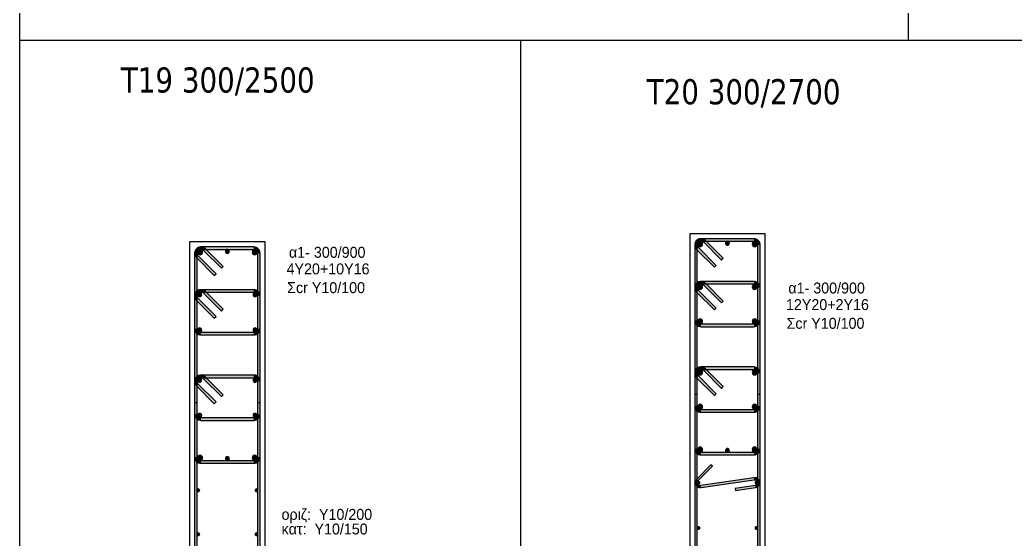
# Model space of a CAD drawing. Header units: millimetres. Extents: x -2171 to 1563, y -1758 to -1505.
# Drawn here: x 268.58 to 288.36, y -1620.5 to -1610.18 of the extents above; entities that cross this region are included whole.
import ezdxf

# ---------------------------------------------------------------- set-up
doc = ezdxf.new("R2010")
doc.units = ezdxf.units.MM
for name, color, linetype in [('-S_TEXT', 3, 'Continuous'), ('Col_Det', 7, 'Continuous'), ('Col_Det_Fill', 7, 'Continuous'), ('Geo_Col_Pro_1', 7, 'Continuous'), ('pinakaki', 153, 'Continuous')]:
    doc.layers.add(name, color=color, linetype=linetype)
doc.styles.add('S1Arl22_b_934_161', font='arial.ttf', dxfattribs={"width": 0.933629, "height": 0.002175})
doc.styles.get("Standard").update_dxf_attribs({"font": 'tahoma.ttf'})

msp = doc.modelspace()

# ---------------------------------------------------------------- hatches: boundary and pattern name
at = {"layer": 'Col_Det_Fill'}
for color, points in [(252, [(282.1715, -1614.6037), (282.2068, -1614.5684, 0.6681786), (281.9935, -1614.6568), (282.0435, -1614.6568, -0.6681786)]), (252, [(282.1185, -1614.5818), (282.1185, -1614.5318, 0.6681786), (282.0301, -1614.7452), (282.0654, -1614.7098, -0.6681786)]), (12, [(282.1008, -1614.5891, 0.4142136), (282.0508, -1614.6391, 0.4142136), (282.1008, -1614.6891, 0.4142136), (282.1508, -1614.6391, 0.4142136)]), (252, [(283.1685, -1614.5818), (283.1685, -1614.5318), (282.1185, -1614.5318), (282.1185, -1614.5818)]), (252, [(282.525, -1614.9573), (282.5604, -1614.9219), (282.2068, -1614.5684), (282.1715, -1614.6037)]), (12, [(282.6434, -1614.5818, 0.4142136), (282.6034, -1614.6218, 0.4142136), (282.6434, -1614.6618, 0.4142136), (282.6834, -1614.6218, 0.4142136)]), (12, [(283.1861, -1614.5891, 0.4142136), (283.1361, -1614.6391, 0.4142136), (283.1861, -1614.6891, 0.4142136), (283.2361, -1614.6391, 0.4142136)]), (252, [(283.2435, -1614.6568), (283.2935, -1614.6568, 0.4142136), (283.1685, -1614.5318), (283.1685, -1614.5818, -0.4142136)]), (252, [(272.2346, -1614.7671), (272.2699, -1614.7318, 0.6681786), (272.0565, -1614.8202), (272.1065, -1614.8202, -0.6681786)]), (252, [(272.1815, -1614.7452), (272.1815, -1614.6952, 0.6681786), (272.0931, -1614.9086), (272.1285, -1614.8732, -0.6681786)]), (252, [(272.1065, -1614.8202), (272.0565, -1614.8202), (272.0565, -1618.8702), (272.1065, -1618.8702)]), (12, [(272.1639, -1614.7525, 0.4142136), (272.1139, -1614.8025, 0.4142136), (272.1639, -1614.8525, 0.4142136), (272.2139, -1614.8025, 0.4142136)]), (252, [(273.2315, -1614.7452), (273.2315, -1614.6952), (272.1815, -1614.6952), (272.1815, -1614.7452)]), (252, [(272.5881, -1615.1207), (272.6235, -1615.0853), (272.2699, -1614.7318), (272.2346, -1614.7671)]), (12, [(272.7065, -1614.7452, 0.4142136), (272.6665, -1614.7852, 0.4142136), (272.7065, -1614.8252, 0.4142136), (272.7465, -1614.7852, 0.4142136)]), (12, [(273.2492, -1614.7525, 0.4142136), (273.1992, -1614.8025, 0.4142136), (273.2492, -1614.8525, 0.4142136), (273.2992, -1614.8025, 0.4142136)]), (252, [(273.3065, -1614.8202), (273.3565, -1614.8202, 0.4142136), (273.2315, -1614.6952), (273.2315, -1614.7452, -0.4142136)]), (252, [(273.3065, -1618.8702), (273.3565, -1618.8702), (273.3565, -1614.8202), (273.3065, -1614.8202)]), (252, [(282.0435, -1614.6568), (281.9935, -1614.6568), (281.9935, -1618.7068), (282.0435, -1618.7068)]), (252, [(282.0654, -1614.7098), (282.0301, -1614.7452), (282.3836, -1615.0987), (282.419, -1615.0633)]), (252, [(283.2435, -1618.7068), (283.2935, -1618.7068), (283.2935, -1614.6568), (283.2435, -1614.6568)]), (252, [(272.1285, -1614.8732), (272.0931, -1614.9086), (272.4467, -1615.2621), (272.4821, -1615.2268)]), (252, [(282.1715, -1615.4537), (282.2068, -1615.4184, 0.6681786), (281.9935, -1615.5068), (282.0435, -1615.5068, -0.6681786)]), (252, [(282.1185, -1615.4318), (282.1185, -1615.3818, 0.6681786), (282.0301, -1615.5952), (282.0654, -1615.5598, -0.6681786)]), (56, [(282.1008, -1615.4391, 0.4142136), (282.0508, -1615.4891, 0.4142136), (282.1008, -1615.5391, 0.4142136), (282.1508, -1615.4891, 0.4142136)]), (252, [(283.1685, -1615.4318), (283.1685, -1615.3818), (282.1185, -1615.3818), (282.1185, -1615.4318)]), (252, [(282.525, -1615.8073), (282.5604, -1615.7719), (282.2068, -1615.4184), (282.1715, -1615.4537)]), (56, [(283.1861, -1615.4391, 0.4142136), (283.1361, -1615.4891, 0.4142136), (283.1861, -1615.5391, 0.4142136), (283.2361, -1615.4891, 0.4142136)]), (252, [(283.2435, -1615.5068), (283.2935, -1615.5068, 0.4142136), (283.1685, -1615.3818), (283.1685, -1615.4318, -0.4142136)]), (252, [(272.2346, -1615.6171), (272.2699, -1615.5818, 0.6681786), (272.0565, -1615.6702), (272.1065, -1615.6702, -0.6681786)]), (252, [(272.1815, -1615.5952), (272.1815, -1615.5452, 0.6681786), (272.0931, -1615.7586), (272.1285, -1615.7232, -0.6681786)]), (56, [(272.1568, -1615.6054, 0.4142136), (272.1168, -1615.6454, 0.4142136), (272.1568, -1615.6854, 0.4142136), (272.1968, -1615.6454, 0.4142136)]), (252, [(273.2315, -1615.5952), (273.2315, -1615.5452), (272.1815, -1615.5452), (272.1815, -1615.5952)]), (252, [(272.5881, -1615.9707), (272.6235, -1615.9353), (272.2699, -1615.5818), (272.2346, -1615.6171)]), (56, [(273.2563, -1615.6054, 0.4142136), (273.2163, -1615.6454, 0.4142136), (273.2563, -1615.6854, 0.4142136), (273.2963, -1615.6454, 0.4142136)]), (252, [(273.3065, -1615.6702), (273.3565, -1615.6702, 0.4142136), (273.2315, -1615.5452), (273.2315, -1615.5952, -0.4142136)]), (252, [(282.0435, -1615.5068), (281.9935, -1615.5068), (281.9935, -1616.1568), (282.0435, -1616.1568)]), (252, [(282.0654, -1615.5598), (282.0301, -1615.5952), (282.3836, -1615.9487), (282.419, -1615.9133)]), (252, [(283.2435, -1616.1568), (283.2935, -1616.1568), (283.2935, -1615.5068), (283.2435, -1615.5068)]), (252, [(272.1065, -1615.6702), (272.0565, -1615.6702), (272.0565, -1616.3202), (272.1065, -1616.3202)]), (252, [(272.1285, -1615.7232), (272.0931, -1615.7586), (272.4467, -1616.1121), (272.4821, -1616.0768)]), (252, [(273.3065, -1616.3202), (273.3565, -1616.3202), (273.3565, -1615.6702), (273.3065, -1615.6702)]), (252, [(282.0435, -1616.1568), (281.9935, -1616.1568, 0.4142136), (282.1185, -1616.2818), (282.1185, -1616.2318, -0.4142136)]), (56, [(282.1008, -1616.1244, 0.4142136), (282.0508, -1616.1744, 0.4142136), (282.1008, -1616.2244, 0.4142136), (282.1508, -1616.1744, 0.4142136)]), (252, [(282.1185, -1616.2318), (282.1185, -1616.2818), (283.1685, -1616.2818), (283.1685, -1616.2318)]), (56, [(283.1861, -1616.1244, 0.4142136), (283.1361, -1616.1744, 0.4142136), (283.1861, -1616.2244, 0.4142136), (283.2361, -1616.1744, 0.4142136)]), (252, [(283.1685, -1616.2318), (283.1685, -1616.2818, 0.4142136), (283.2935, -1616.1568), (283.2435, -1616.1568, -0.4142136)]), (252, [(272.1065, -1616.3202), (272.0565, -1616.3202, 0.4142136), (272.1815, -1616.4452), (272.1815, -1616.3952, -0.4142136)]), (56, [(272.1568, -1616.3049, 0.4142136), (272.1168, -1616.3449, 0.4142136), (272.1568, -1616.3849, 0.4142136), (272.1968, -1616.3449, 0.4142136)]), (252, [(272.1815, -1616.3952), (272.1815, -1616.4452), (273.2315, -1616.4452), (273.2315, -1616.3952)]), (56, [(273.2563, -1616.3049, 0.4142136), (273.2163, -1616.3449, 0.4142136), (273.2563, -1616.3849, 0.4142136), (273.2963, -1616.3449, 0.4142136)]), (252, [(273.2315, -1616.3952), (273.2315, -1616.4452, 0.4142136), (273.3565, -1616.3202), (273.3065, -1616.3202, -0.4142136)]), (252, [(282.1715, -1617.1537), (282.2068, -1617.1184, 0.6681786), (281.9935, -1617.2068), (282.0435, -1617.2068, -0.6681786)]), (252, [(282.1185, -1617.1318), (282.1185, -1617.0818, 0.6681786), (282.0301, -1617.2952), (282.0654, -1617.2598, -0.6681786)]), (252, [(282.0435, -1617.2068), (281.9935, -1617.2068), (281.9935, -1617.8568), (282.0435, -1617.8568)]), (56, [(282.1008, -1617.1391, 0.4142136), (282.0508, -1617.1891, 0.4142136), (282.1008, -1617.2391, 0.4142136), (282.1508, -1617.1891, 0.4142136)]), (252, [(283.1685, -1617.1318), (283.1685, -1617.0818), (282.1185, -1617.0818), (282.1185, -1617.1318)]), (252, [(282.525, -1617.5073), (282.5604, -1617.4719), (282.2068, -1617.1184), (282.1715, -1617.1537)]), (56, [(283.1861, -1617.1391, 0.4142136), (283.1361, -1617.1891, 0.4142136), (283.1861, -1617.2391, 0.4142136), (283.2361, -1617.1891, 0.4142136)]), (252, [(283.2435, -1617.2068), (283.2935, -1617.2068, 0.4142136), (283.1685, -1617.0818), (283.1685, -1617.1318, -0.4142136)]), (252, [(283.2435, -1617.8568), (283.2935, -1617.8568), (283.2935, -1617.2068), (283.2435, -1617.2068)]), (252, [(272.2346, -1617.3171), (272.2699, -1617.2818, 0.6681786), (272.0565, -1617.3702), (272.1065, -1617.3702, -0.6681786)]), (252, [(272.1815, -1617.2952), (272.1815, -1617.2452, 0.6681786), (272.0931, -1617.4586), (272.1285, -1617.4232, -0.6681786)]), (252, [(272.1065, -1617.3702), (272.0565, -1617.3702), (272.0565, -1618.0202), (272.1065, -1618.0202)]), (56, [(272.1568, -1617.3054, 0.4142136), (272.1168, -1617.3454, 0.4142136), (272.1568, -1617.3854, 0.4142136), (272.1968, -1617.3454, 0.4142136)]), (252, [(273.2315, -1617.2952), (273.2315, -1617.2452), (272.1815, -1617.2452), (272.1815, -1617.2952)]), (252, [(272.5881, -1617.6707), (272.6235, -1617.6353), (272.2699, -1617.2818), (272.2346, -1617.3171)]), (56, [(273.2563, -1617.3054, 0.4142136), (273.2163, -1617.3454, 0.4142136), (273.2563, -1617.3854, 0.4142136), (273.2963, -1617.3454, 0.4142136)]), (252, [(273.3065, -1617.3702), (273.3565, -1617.3702, 0.4142136), (273.2315, -1617.2452), (273.2315, -1617.2952, -0.4142136)]), (252, [(273.3065, -1618.0202), (273.3565, -1618.0202), (273.3565, -1617.3702), (273.3065, -1617.3702)]), (252, [(282.0654, -1617.2598), (282.0301, -1617.2952), (282.3836, -1617.6487), (282.419, -1617.6133)]), (252, [(272.1285, -1617.4232), (272.0931, -1617.4586), (272.4467, -1617.8121), (272.4821, -1617.7768)]), (252, [(272.1065, -1617.7936), (272.0565, -1617.7936), (272.0565, -1623.8967), (272.1065, -1623.8967)]), (252, [(273.3065, -1623.8967), (273.3565, -1623.8967), (273.3565, -1617.7936), (273.3065, -1617.7936)]), (252, [(282.0435, -1617.6302), (281.9935, -1617.6302), (281.9935, -1624.7333), (282.0435, -1624.7333)]), (252, [(283.2435, -1624.7333), (283.2935, -1624.7333), (283.2935, -1617.6302), (283.2435, -1617.6302)]), (56, [(272.1568, -1618.0049, 0.4142136), (272.1168, -1618.0449, 0.4142136), (272.1568, -1618.0849, 0.4142136), (272.1968, -1618.0449, 0.4142136)]), (56, [(273.2563, -1618.0049, 0.4142136), (273.2163, -1618.0449, 0.4142136), (273.2563, -1618.0849, 0.4142136), (273.2963, -1618.0449, 0.4142136)]), (252, [(282.0435, -1617.8568), (281.9935, -1617.8568, 0.4142136), (282.1185, -1617.9818), (282.1185, -1617.9318, -0.4142136)]), (56, [(282.1008, -1617.8244, 0.4142136), (282.0508, -1617.8744, 0.4142136), (282.1008, -1617.9244, 0.4142136), (282.1508, -1617.8744, 0.4142136)]), (252, [(282.1185, -1617.9318), (282.1185, -1617.9818), (283.1685, -1617.9818), (283.1685, -1617.9318)]), (56, [(283.1861, -1617.8244, 0.4142136), (283.1361, -1617.8744, 0.4142136), (283.1861, -1617.9244, 0.4142136), (283.2361, -1617.8744, 0.4142136)]), (252, [(283.1685, -1617.9318), (283.1685, -1617.9818, 0.4142136), (283.2935, -1617.8568), (283.2435, -1617.8568, -0.4142136)]), (252, [(272.1065, -1618.0202), (272.0565, -1618.0202, 0.4142136), (272.1815, -1618.1452), (272.1815, -1618.0952, -0.4142136)]), (252, [(272.1815, -1618.0952), (272.1815, -1618.1452), (273.2315, -1618.1452), (273.2315, -1618.0952)]), (252, [(273.2315, -1618.0952), (273.2315, -1618.1452, 0.4142136), (273.3565, -1618.0202), (273.3065, -1618.0202, -0.4142136)]), (252, [(282.0435, -1618.7068), (281.9935, -1618.7068, 0.4142136), (282.1185, -1618.8318), (282.1185, -1618.7818, -0.4142136)]), (12, [(282.1008, -1618.6744, 0.4142136), (282.0508, -1618.7244, 0.4142136), (282.1008, -1618.7744, 0.4142136), (282.1508, -1618.7244, 0.4142136)]), (252, [(282.1185, -1618.7818), (282.1185, -1618.8318), (283.1685, -1618.8318), (283.1685, -1618.7818)]), (12, [(282.6435, -1618.7018, 0.4142136), (282.6035, -1618.7418, 0.4142136), (282.6435, -1618.7818, 0.4142136), (282.6835, -1618.7418, 0.4142136)]), (12, [(283.1861, -1618.6744, 0.4142136), (283.1361, -1618.7244, 0.4142136), (283.1861, -1618.7744, 0.4142136), (283.2361, -1618.7244, 0.4142136)]), (252, [(283.1685, -1618.7818), (283.1685, -1618.8318, 0.4142136), (283.2935, -1618.7068), (283.2435, -1618.7068, -0.4142136)]), (252, [(272.1065, -1618.8702), (272.0565, -1618.8702, 0.4142136), (272.1815, -1618.9952), (272.1815, -1618.9452, -0.4142136)]), (12, [(272.1639, -1618.8378, 0.4142136), (272.1139, -1618.8878, 0.4142136), (272.1639, -1618.9378, 0.4142136), (272.2139, -1618.8878, 0.4142136)]), (252, [(272.1815, -1618.9452), (272.1815, -1618.9952), (273.2315, -1618.9952), (273.2315, -1618.9452)]), (12, [(272.7066, -1618.8652, 0.4142136), (272.6666, -1618.9052, 0.4142136), (272.7066, -1618.9452, 0.4142136), (272.7466, -1618.9052, 0.4142136)]), (12, [(273.2492, -1618.8378, 0.4142136), (273.1992, -1618.8878, 0.4142136), (273.2492, -1618.9378, 0.4142136), (273.2992, -1618.8878, 0.4142136)]), (252, [(273.2315, -1618.9452), (273.2315, -1618.9952, 0.4142136), (273.3565, -1618.8702), (273.3065, -1618.8702, -0.4142136)]), (252, [(282.0327, -1619.3115), (282.061, -1619.3397), (282.3439, -1619.0569), (282.3156, -1619.0286)]), (252, [(282.1183, -1619.4811), (282.1123, -1619.4415, -0.7233449), (282.061, -1619.3397), (282.0327, -1619.3115, 0.7233449)]), (133, [(282.0685, -1619.4072, 0.4142136), (282.0935, -1619.3822, 0.4142136), (282.0685, -1619.3572, 0.4142136), (282.0435, -1619.3822, 0.4142136)]), (252, [(283.1746, -1619.3228), (283.1686, -1619.2833), (282.1123, -1619.4415), (282.1183, -1619.4811)]), (252, [(283.1923, -1619.4415), (283.1983, -1619.4811, 1), (283.1686, -1619.2833), (283.1746, -1619.3228, -1)]), (133, [(283.2185, -1619.4072, 0.4142136), (283.2435, -1619.3822, 0.4142136), (283.2185, -1619.3572, 0.4142136), (283.1935, -1619.3822, 0.4142136)]), (133, [(272.1315, -1619.558, 0.4142136), (272.1565, -1619.533, 0.4142136), (272.1315, -1619.508, 0.4142136), (272.1065, -1619.533, 0.4142136)]), (133, [(273.2815, -1619.558, 0.4142136), (273.3065, -1619.533, 0.4142136), (273.2815, -1619.508, 0.4142136), (273.2565, -1619.533, 0.4142136)]), (252, [(282.7968, -1619.5008), (282.8027, -1619.5403), (283.1983, -1619.4811), (283.1923, -1619.4415)]), (133, [(272.1315, -1620.4328, 0.4142136), (272.1565, -1620.4078, 0.4142136), (272.1315, -1620.3828, 0.4142136), (272.1065, -1620.4078, 0.4142136)]), (133, [(273.2815, -1620.4328, 0.4142136), (273.3065, -1620.4078, 0.4142136), (273.2815, -1620.3828, 0.4142136), (273.2565, -1620.4078, 0.4142136)]), (133, [(282.0685, -1620.307, 0.4142136), (282.0935, -1620.282, 0.4142136), (282.0685, -1620.257, 0.4142136), (282.0435, -1620.282, 0.4142136)]), (133, [(283.2185, -1620.307, 0.4142136), (283.2435, -1620.282, 0.4142136), (283.2185, -1620.257, 0.4142136), (283.1935, -1620.282, 0.4142136)])]:
    msp.add_hatch(color=color, dxfattribs=at).paths.add_polyline_path(points)

# ---------------------------------------------------------------- linework, layer by layer
at = {"layer": '-S_TEXT', "ltscale": 5}
msp.add_lwpolyline([(268.584, -1590.2497), (326.7315, -1590.2497), (326.7315, -1630.2944), (268.584, -1630.2944)], close=True, dxfattribs=at)
at = {"layer": 'Col_Det', "color": 7}
for points in [[(283.3935, -1614.4318), (281.8935, -1614.4318)], [(281.8935, -1614.4318), (281.8935, -1627.9318)], [(283.3935, -1627.9318), (283.3935, -1614.4318)], [(273.4565, -1614.5952), (271.9565, -1614.5952)], [(271.9565, -1614.5952), (271.9565, -1627.0952)], [(273.4565, -1627.0952), (273.4565, -1614.5952)], [(283.1685, -1614.5318), (282.1185, -1614.5318)], [(282.1185, -1614.5818), (283.1685, -1614.5818)], [(282.1715, -1614.6037), (282.525, -1614.9573)], [(282.5604, -1614.9219), (282.2068, -1614.5684)], [(272.0565, -1614.8202), (272.0565, -1618.8702)], [(272.1065, -1618.8702), (272.1065, -1614.8202)], [(273.2315, -1614.6952), (272.1815, -1614.6952)], [(272.1815, -1614.7452), (273.2315, -1614.7452)], [(272.2346, -1614.7671), (272.5881, -1615.1207)], [(272.6235, -1615.0853), (272.2699, -1614.7318)], [(273.3065, -1614.8202), (273.3065, -1618.8702)], [(273.3565, -1618.8702), (273.3565, -1614.8202)], [(281.9935, -1614.6568), (281.9935, -1618.7068)], [(282.0301, -1614.7452), (282.3836, -1615.0987)], [(282.0435, -1618.7068), (282.0435, -1614.6568)], [(282.419, -1615.0633), (282.0654, -1614.7098)], [(283.2435, -1614.6568), (283.2435, -1618.7068)], [(283.2935, -1618.7068), (283.2935, -1614.6568)], [(272.0931, -1614.9086), (272.4467, -1615.2621)], [(272.4821, -1615.2268), (272.1285, -1614.8732)], [(282.525, -1614.9573), (282.5604, -1614.9219)], [(272.4467, -1615.2621), (272.4821, -1615.2268)], [(272.5881, -1615.1207), (272.6235, -1615.0853)], [(282.3836, -1615.0987), (282.419, -1615.0633)], [(283.1685, -1615.3818), (282.1185, -1615.3818)], [(282.1185, -1615.4318), (283.1685, -1615.4318)], [(282.5604, -1615.7719), (282.2068, -1615.4184)], [(273.2315, -1615.5452), (272.1815, -1615.5452)], [(272.1815, -1615.5952), (273.2315, -1615.5952)], [(272.2346, -1615.6171), (272.5881, -1615.9707)], [(272.6235, -1615.9353), (272.2699, -1615.5818)], [(281.9935, -1615.5068), (281.9935, -1616.1568)], [(282.0301, -1615.5952), (282.3836, -1615.9487)], [(282.0435, -1616.1568), (282.0435, -1615.5068)], [(282.419, -1615.9133), (282.0654, -1615.5598)], [(282.1715, -1615.4537), (282.525, -1615.8073)], [(283.2435, -1615.5068), (283.2435, -1616.1568)], [(283.2935, -1616.1568), (283.2935, -1615.5068)], [(272.0565, -1615.6702), (272.0565, -1616.3202)], [(272.0931, -1615.7586), (272.4467, -1616.1121)], [(272.1065, -1616.3202), (272.1065, -1615.6702)], [(272.4821, -1616.0768), (272.1285, -1615.7232)], [(273.3065, -1615.6702), (273.3065, -1616.3202)], [(273.3565, -1616.3202), (273.3565, -1615.6702)], [(282.525, -1615.8073), (282.5604, -1615.7719)], [(272.5881, -1615.9707), (272.6235, -1615.9353)], [(282.3836, -1615.9487), (282.419, -1615.9133)], [(272.4467, -1616.1121), (272.4821, -1616.0768)], [(283.1685, -1616.2318), (282.1185, -1616.2318)], [(273.2315, -1616.3952), (272.1815, -1616.3952)], [(282.1185, -1616.2818), (283.1685, -1616.2818)], [(272.1815, -1616.4452), (273.2315, -1616.4452)], [(281.9935, -1617.2068), (281.9935, -1617.8568)], [(282.0435, -1617.8568), (282.0435, -1617.2068)], [(283.1685, -1617.0818), (282.1185, -1617.0818)], [(282.1185, -1617.1318), (283.1685, -1617.1318)], [(282.1715, -1617.1537), (282.525, -1617.5073)], [(282.5604, -1617.4719), (282.2068, -1617.1184)], [(283.2435, -1617.2068), (283.2435, -1617.8568)], [(283.2935, -1617.8568), (283.2935, -1617.2068)], [(272.0565, -1617.3702), (272.0565, -1618.0202)], [(272.1065, -1618.0202), (272.1065, -1617.3702)], [(273.2315, -1617.2452), (272.1815, -1617.2452)], [(272.1815, -1617.2952), (273.2315, -1617.2952)], [(272.2346, -1617.3171), (272.5881, -1617.6707)], [(272.6235, -1617.6353), (272.2699, -1617.2818)], [(273.3065, -1617.3702), (273.3065, -1618.0202)], [(273.3565, -1618.0202), (273.3565, -1617.3702)], [(282.0301, -1617.2952), (282.3836, -1617.6487)], [(282.419, -1617.6133), (282.0654, -1617.2598)], [(272.0931, -1617.4586), (272.4467, -1617.8121)], [(272.4821, -1617.7768), (272.1285, -1617.4232)], [(282.3836, -1617.6487), (282.419, -1617.6133)], [(282.525, -1617.5073), (282.5604, -1617.4719)], [(272.1065, -1617.7936), (272.0565, -1617.7936)], [(272.0565, -1617.7936), (272.0565, -1623.8967)], [(272.1065, -1623.8967), (272.1065, -1617.7936)], [(272.4467, -1617.8121), (272.4821, -1617.7768)], [(272.5881, -1617.6707), (272.6235, -1617.6353)], [(273.3565, -1617.7936), (273.3065, -1617.7936)], [(273.3065, -1617.7936), (273.3065, -1623.8967)], [(273.3565, -1623.8967), (273.3565, -1617.7936)], [(282.0435, -1617.6302), (281.9935, -1617.6302)], [(281.9935, -1617.6302), (281.9935, -1624.7333)], [(282.0435, -1624.7333), (282.0435, -1617.6302)], [(283.2935, -1617.6302), (283.2435, -1617.6302)], [(283.2435, -1617.6302), (283.2435, -1624.7333)], [(283.2935, -1624.7333), (283.2935, -1617.6302)], [(283.1685, -1617.9318), (282.1185, -1617.9318)], [(282.1185, -1617.9818), (283.1685, -1617.9818)], [(273.2315, -1618.0952), (272.1815, -1618.0952)], [(272.1815, -1618.1452), (273.2315, -1618.1452)], [(283.1685, -1618.7818), (282.1185, -1618.7818)], [(273.2315, -1618.9452), (272.1815, -1618.9452)], [(272.1815, -1618.9952), (273.2315, -1618.9952)], [(282.1185, -1618.8318), (283.1685, -1618.8318)], [(282.3156, -1619.0286), (282.0327, -1619.3115)], [(282.061, -1619.3397), (282.3439, -1619.0569)], [(282.3439, -1619.0569), (282.3156, -1619.0286)], [(283.1686, -1619.2833), (282.1123, -1619.4415)], [(282.1183, -1619.4811), (283.1746, -1619.3228)], [(283.1923, -1619.4415), (282.7968, -1619.5008)], [(282.7968, -1619.5008), (282.8027, -1619.5403)], [(282.8027, -1619.5403), (283.1983, -1619.4811)]]:
    msp.add_lwpolyline(points, dxfattribs=at)
for points in [[(282.2068, -1614.5684, 0.6681786), (281.9935, -1614.6568)], [(282.1185, -1614.5318, 0.6681786), (282.0301, -1614.7452)], [(282.0435, -1614.6568, -0.6681786), (282.1715, -1614.6037, -0.6681786)], [(282.0654, -1614.7098, -0.6681786), (282.1185, -1614.5818, -0.6681786)], [(282.1008, -1614.5891, 0.4142136), (282.0508, -1614.6391, 0.4142136)], [(282.0508, -1614.6391, 0.4142136), (282.1008, -1614.6891, 0.4142136)], [(282.1508, -1614.6391, 0.4142136), (282.1008, -1614.5891, 0.4142136)], [(282.1008, -1614.6891, 0.4142136), (282.1508, -1614.6391, 0.4142136)], [(282.6434, -1614.5818, 0.4142136), (282.6034, -1614.6218, 0.4142136)], [(282.6034, -1614.6218, 0.4142136), (282.6434, -1614.6618, 0.4142136)], [(282.6834, -1614.6218, 0.4142136), (282.6434, -1614.5818, 0.4142136)], [(282.6434, -1614.6618, 0.4142136), (282.6834, -1614.6218, 0.4142136)], [(283.1861, -1614.5891, 0.4142136), (283.1361, -1614.6391, 0.4142136)], [(283.1361, -1614.6391, 0.4142136), (283.1861, -1614.6891, 0.4142136)], [(283.2935, -1614.6568, 0.4142136), (283.1685, -1614.5318)], [(283.1685, -1614.5818, -0.4142136), (283.2435, -1614.6568, -0.4142136)], [(283.2361, -1614.6391, 0.4142136), (283.1861, -1614.5891, 0.4142136)], [(283.1861, -1614.6891, 0.4142136), (283.2361, -1614.6391, 0.4142136)], [(272.2699, -1614.7318, 0.6681786), (272.0565, -1614.8202)], [(272.1815, -1614.6952, 0.6681786), (272.0931, -1614.9086)], [(272.1065, -1614.8202, -0.6681786), (272.2346, -1614.7671, -0.6681786)], [(272.1285, -1614.8732, -0.6681786), (272.1815, -1614.7452, -0.6681786)], [(272.1639, -1614.7525, 0.4142136), (272.1139, -1614.8025, 0.4142136)], [(272.1139, -1614.8025, 0.4142136), (272.1639, -1614.8525, 0.4142136)], [(272.2139, -1614.8025, 0.4142136), (272.1639, -1614.7525, 0.4142136)], [(272.1639, -1614.8525, 0.4142136), (272.2139, -1614.8025, 0.4142136)], [(272.7065, -1614.7452, 0.4142136), (272.6665, -1614.7852, 0.4142136)], [(272.6665, -1614.7852, 0.4142136), (272.7065, -1614.8252, 0.4142136)], [(272.7465, -1614.7852, 0.4142136), (272.7065, -1614.7452, 0.4142136)], [(272.7065, -1614.8252, 0.4142136), (272.7465, -1614.7852, 0.4142136)], [(273.2492, -1614.7525, 0.4142136), (273.1992, -1614.8025, 0.4142136)], [(273.1992, -1614.8025, 0.4142136), (273.2492, -1614.8525, 0.4142136)], [(273.3565, -1614.8202, 0.4142136), (273.2315, -1614.6952)], [(273.2315, -1614.7452, -0.4142136), (273.3065, -1614.8202, -0.4142136)], [(273.2992, -1614.8025, 0.4142136), (273.2492, -1614.7525, 0.4142136)], [(273.2492, -1614.8525, 0.4142136), (273.2992, -1614.8025, 0.4142136)], [(282.2068, -1615.4184, 0.6681786), (281.9935, -1615.5068)], [(282.1185, -1615.3818, 0.6681786), (282.0301, -1615.5952)], [(282.0435, -1615.5068, -0.6681786), (282.1715, -1615.4537, -0.6681786)], [(282.0654, -1615.5598, -0.6681786), (282.1185, -1615.4318, -0.6681786)], [(282.1008, -1615.4391, 0.4142136), (282.0508, -1615.4891, 0.4142136)], [(282.1508, -1615.4891, 0.4142136), (282.1008, -1615.4391, 0.4142136)], [(283.1861, -1615.4391, 0.4142136), (283.1361, -1615.4891, 0.4142136)], [(283.2935, -1615.5068, 0.4142136), (283.1685, -1615.3818)], [(283.1685, -1615.4318, -0.4142136), (283.2435, -1615.5068, -0.4142136)], [(283.2361, -1615.4891, 0.4142136), (283.1861, -1615.4391, 0.4142136)], [(272.2699, -1615.5818, 0.6681786), (272.0565, -1615.6702)], [(272.1815, -1615.5452, 0.6681786), (272.0931, -1615.7586)], [(272.1065, -1615.6702, -0.6681786), (272.2346, -1615.6171, -0.6681786)], [(272.1285, -1615.7232, -0.6681786), (272.1815, -1615.5952, -0.6681786)], [(272.1568, -1615.6054, 0.4142136), (272.1168, -1615.6454, 0.4142136)], [(272.1968, -1615.6454, 0.4142136), (272.1568, -1615.6054, 0.4142136)], [(273.2563, -1615.6054, 0.4142136), (273.2163, -1615.6454, 0.4142136)], [(273.3565, -1615.6702, 0.4142136), (273.2315, -1615.5452)], [(273.2315, -1615.5952, -0.4142136), (273.3065, -1615.6702, -0.4142136)], [(273.2963, -1615.6454, 0.4142136), (273.2563, -1615.6054, 0.4142136)], [(282.0508, -1615.4891, 0.4142136), (282.1008, -1615.5391, 0.4142136)], [(282.1008, -1615.5391, 0.4142136), (282.1508, -1615.4891, 0.4142136)], [(283.1361, -1615.4891, 0.4142136), (283.1861, -1615.5391, 0.4142136)], [(283.1861, -1615.5391, 0.4142136), (283.2361, -1615.4891, 0.4142136)], [(272.1168, -1615.6454, 0.4142136), (272.1568, -1615.6854, 0.4142136)], [(272.1568, -1615.6854, 0.4142136), (272.1968, -1615.6454, 0.4142136)], [(273.2163, -1615.6454, 0.4142136), (273.2563, -1615.6854, 0.4142136)], [(273.2563, -1615.6854, 0.4142136), (273.2963, -1615.6454, 0.4142136)], [(281.9935, -1616.1568, 0.4142136), (282.1185, -1616.2818)], [(282.1185, -1616.2318, -0.4142136), (282.0435, -1616.1568, -0.4142136)], [(282.1008, -1616.1244, 0.4142136), (282.0508, -1616.1744, 0.4142136)], [(282.0508, -1616.1744, 0.4142136), (282.1008, -1616.2244, 0.4142136)], [(282.1508, -1616.1744, 0.4142136), (282.1008, -1616.1244, 0.4142136)], [(282.1008, -1616.2244, 0.4142136), (282.1508, -1616.1744, 0.4142136)], [(283.1861, -1616.1244, 0.4142136), (283.1361, -1616.1744, 0.4142136)], [(283.1361, -1616.1744, 0.4142136), (283.1861, -1616.2244, 0.4142136)], [(283.1685, -1616.2818, 0.4142136), (283.2935, -1616.1568)], [(283.2435, -1616.1568, -0.4142136), (283.1685, -1616.2318, -0.4142136)], [(283.2361, -1616.1744, 0.4142136), (283.1861, -1616.1244, 0.4142136)], [(283.1861, -1616.2244, 0.4142136), (283.2361, -1616.1744, 0.4142136)], [(272.0565, -1616.3202, 0.4142136), (272.1815, -1616.4452)], [(272.1815, -1616.3952, -0.4142136), (272.1065, -1616.3202, -0.4142136)], [(272.1568, -1616.3049, 0.4142136), (272.1168, -1616.3449, 0.4142136)], [(272.1168, -1616.3449, 0.4142136), (272.1568, -1616.3849, 0.4142136)], [(272.1968, -1616.3449, 0.4142136), (272.1568, -1616.3049, 0.4142136)], [(272.1568, -1616.3849, 0.4142136), (272.1968, -1616.3449, 0.4142136)], [(273.2563, -1616.3049, 0.4142136), (273.2163, -1616.3449, 0.4142136)], [(273.2163, -1616.3449, 0.4142136), (273.2563, -1616.3849, 0.4142136)], [(273.2315, -1616.4452, 0.4142136), (273.3565, -1616.3202)], [(273.3065, -1616.3202, -0.4142136), (273.2315, -1616.3952, -0.4142136)], [(273.2963, -1616.3449, 0.4142136), (273.2563, -1616.3049, 0.4142136)], [(273.2563, -1616.3849, 0.4142136), (273.2963, -1616.3449, 0.4142136)], [(282.2068, -1617.1184, 0.6681786), (281.9935, -1617.2068)], [(282.1185, -1617.0818, 0.6681786), (282.0301, -1617.2952)], [(282.0435, -1617.2068, -0.6681786), (282.1715, -1617.1537, -0.6681786)], [(282.0654, -1617.2598, -0.6681786), (282.1185, -1617.1318, -0.6681786)], [(282.1008, -1617.1391, 0.4142136), (282.0508, -1617.1891, 0.4142136)], [(282.0508, -1617.1891, 0.4142136), (282.1008, -1617.2391, 0.4142136)], [(282.1508, -1617.1891, 0.4142136), (282.1008, -1617.1391, 0.4142136)], [(282.1008, -1617.2391, 0.4142136), (282.1508, -1617.1891, 0.4142136)], [(283.1861, -1617.1391, 0.4142136), (283.1361, -1617.1891, 0.4142136)], [(283.1361, -1617.1891, 0.4142136), (283.1861, -1617.2391, 0.4142136)], [(283.2935, -1617.2068, 0.4142136), (283.1685, -1617.0818)], [(283.1685, -1617.1318, -0.4142136), (283.2435, -1617.2068, -0.4142136)], [(283.2361, -1617.1891, 0.4142136), (283.1861, -1617.1391, 0.4142136)], [(283.1861, -1617.2391, 0.4142136), (283.2361, -1617.1891, 0.4142136)], [(272.2699, -1617.2818, 0.6681786), (272.0565, -1617.3702)], [(272.1815, -1617.2452, 0.6681786), (272.0931, -1617.4586)], [(272.1065, -1617.3702, -0.6681786), (272.2346, -1617.3171, -0.6681786)], [(272.1285, -1617.4232, -0.6681786), (272.1815, -1617.2952, -0.6681786)], [(272.1568, -1617.3054, 0.4142136), (272.1168, -1617.3454, 0.4142136)], [(272.1168, -1617.3454, 0.4142136), (272.1568, -1617.3854, 0.4142136)], [(272.1968, -1617.3454, 0.4142136), (272.1568, -1617.3054, 0.4142136)], [(272.1568, -1617.3854, 0.4142136), (272.1968, -1617.3454, 0.4142136)], [(273.2563, -1617.3054, 0.4142136), (273.2163, -1617.3454, 0.4142136)], [(273.2163, -1617.3454, 0.4142136), (273.2563, -1617.3854, 0.4142136)], [(273.3565, -1617.3702, 0.4142136), (273.2315, -1617.2452)], [(273.2315, -1617.2952, -0.4142136), (273.3065, -1617.3702, -0.4142136)], [(273.2963, -1617.3454, 0.4142136), (273.2563, -1617.3054, 0.4142136)], [(273.2563, -1617.3854, 0.4142136), (273.2963, -1617.3454, 0.4142136)], [(272.1568, -1618.0049, 0.4142136), (272.1168, -1618.0449, 0.4142136)], [(272.1968, -1618.0449, 0.4142136), (272.1568, -1618.0049, 0.4142136)], [(273.2563, -1618.0049, 0.4142136), (273.2163, -1618.0449, 0.4142136)], [(273.2963, -1618.0449, 0.4142136), (273.2563, -1618.0049, 0.4142136)], [(281.9935, -1617.8568, 0.4142136), (282.1185, -1617.9818)], [(282.1185, -1617.9318, -0.4142136), (282.0435, -1617.8568, -0.4142136)], [(282.1008, -1617.8244, 0.4142136), (282.0508, -1617.8744, 0.4142136)], [(282.0508, -1617.8744, 0.4142136), (282.1008, -1617.9244, 0.4142136)], [(282.1508, -1617.8744, 0.4142136), (282.1008, -1617.8244, 0.4142136)], [(282.1008, -1617.9244, 0.4142136), (282.1508, -1617.8744, 0.4142136)], [(283.1861, -1617.8244, 0.4142136), (283.1361, -1617.8744, 0.4142136)], [(283.1361, -1617.8744, 0.4142136), (283.1861, -1617.9244, 0.4142136)], [(283.1685, -1617.9818, 0.4142136), (283.2935, -1617.8568)], [(283.2435, -1617.8568, -0.4142136), (283.1685, -1617.9318, -0.4142136)], [(283.2361, -1617.8744, 0.4142136), (283.1861, -1617.8244, 0.4142136)], [(283.1861, -1617.9244, 0.4142136), (283.2361, -1617.8744, 0.4142136)], [(272.0565, -1618.0202, 0.4142136), (272.1815, -1618.1452)], [(272.1815, -1618.0952, -0.4142136), (272.1065, -1618.0202, -0.4142136)], [(272.1168, -1618.0449, 0.4142136), (272.1568, -1618.0849, 0.4142136)], [(272.1568, -1618.0849, 0.4142136), (272.1968, -1618.0449, 0.4142136)], [(273.2163, -1618.0449, 0.4142136), (273.2563, -1618.0849, 0.4142136)], [(273.2315, -1618.1452, 0.4142136), (273.3565, -1618.0202)], [(273.3065, -1618.0202, -0.4142136), (273.2315, -1618.0952, -0.4142136)], [(273.2563, -1618.0849, 0.4142136), (273.2963, -1618.0449, 0.4142136)], [(281.9935, -1618.7068, 0.4142136), (282.1185, -1618.8318)], [(282.1185, -1618.7818, -0.4142136), (282.0435, -1618.7068, -0.4142136)], [(282.1008, -1618.6744, 0.4142136), (282.0508, -1618.7244, 0.4142136)], [(282.0508, -1618.7244, 0.4142136), (282.1008, -1618.7744, 0.4142136)], [(282.1508, -1618.7244, 0.4142136), (282.1008, -1618.6744, 0.4142136)], [(282.1008, -1618.7744, 0.4142136), (282.1508, -1618.7244, 0.4142136)], [(282.6435, -1618.7018, 0.4142136), (282.6035, -1618.7418, 0.4142136)], [(282.6035, -1618.7418, 0.4142136), (282.6435, -1618.7818, 0.4142136)], [(282.6835, -1618.7418, 0.4142136), (282.6435, -1618.7018, 0.4142136)], [(282.6435, -1618.7818, 0.4142136), (282.6835, -1618.7418, 0.4142136)], [(283.1861, -1618.6744, 0.4142136), (283.1361, -1618.7244, 0.4142136)], [(283.1361, -1618.7244, 0.4142136), (283.1861, -1618.7744, 0.4142136)], [(283.1685, -1618.8318, 0.4142136), (283.2935, -1618.7068)], [(283.2435, -1618.7068, -0.4142136), (283.1685, -1618.7818, -0.4142136)], [(283.2361, -1618.7244, 0.4142136), (283.1861, -1618.6744, 0.4142136)], [(283.1861, -1618.7744, 0.4142136), (283.2361, -1618.7244, 0.4142136)], [(272.0565, -1618.8702, 0.4142136), (272.1815, -1618.9952)], [(272.1815, -1618.9452, -0.4142136), (272.1065, -1618.8702, -0.4142136)], [(272.1639, -1618.8378, 0.4142136), (272.1139, -1618.8878, 0.4142136)], [(272.1139, -1618.8878, 0.4142136), (272.1639, -1618.9378, 0.4142136)], [(272.2139, -1618.8878, 0.4142136), (272.1639, -1618.8378, 0.4142136)], [(272.1639, -1618.9378, 0.4142136), (272.2139, -1618.8878, 0.4142136)], [(272.7066, -1618.8652, 0.4142136), (272.6666, -1618.9052, 0.4142136)], [(272.6666, -1618.9052, 0.4142136), (272.7066, -1618.9452, 0.4142136)], [(272.7466, -1618.9052, 0.4142136), (272.7066, -1618.8652, 0.4142136)], [(272.7066, -1618.9452, 0.4142136), (272.7466, -1618.9052, 0.4142136)], [(273.2492, -1618.8378, 0.4142136), (273.1992, -1618.8878, 0.4142136)], [(273.1992, -1618.8878, 0.4142136), (273.2492, -1618.9378, 0.4142136)], [(273.2315, -1618.9952, 0.4142136), (273.3565, -1618.8702)], [(273.3065, -1618.8702, -0.4142136), (273.2315, -1618.9452, -0.4142136)], [(273.2992, -1618.8878, 0.4142136), (273.2492, -1618.8378, 0.4142136)], [(273.2492, -1618.9378, 0.4142136), (273.2992, -1618.8878, 0.4142136)], [(282.0327, -1619.3115, 0.7233449), (282.1183, -1619.4811, 0.7233449)], [(282.1123, -1619.4415, -0.7233449), (282.061, -1619.3397)], [(282.0685, -1619.3572, 0.4142136), (282.0435, -1619.3822, 0.4142136)], [(282.0435, -1619.3822, 0.4142136), (282.0685, -1619.4072, 0.4142136)], [(282.0935, -1619.3822, 0.4142136), (282.0685, -1619.3572, 0.4142136)], [(282.0685, -1619.4072, 0.4142136), (282.0935, -1619.3822, 0.4142136)], [(283.1983, -1619.4811, 1), (283.1686, -1619.2833)], [(283.1746, -1619.3228, -1), (283.1923, -1619.4415, -1)], [(283.2185, -1619.3572, 0.4142136), (283.1935, -1619.3822, 0.4142136)], [(283.1935, -1619.3822, 0.4142136), (283.2185, -1619.4072, 0.4142136)], [(283.2435, -1619.3822, 0.4142136), (283.2185, -1619.3572, 0.4142136)], [(283.2185, -1619.4072, 0.4142136), (283.2435, -1619.3822, 0.4142136)], [(272.1315, -1619.508, 0.4142136), (272.1065, -1619.533, 0.4142136)], [(272.1065, -1619.533, 0.4142136), (272.1315, -1619.558, 0.4142136)], [(272.1565, -1619.533, 0.4142136), (272.1315, -1619.508, 0.4142136)], [(272.1315, -1619.558, 0.4142136), (272.1565, -1619.533, 0.4142136)], [(273.2815, -1619.508, 0.4142136), (273.2565, -1619.533, 0.4142136)], [(273.2565, -1619.533, 0.4142136), (273.2815, -1619.558, 0.4142136)], [(273.3065, -1619.533, 0.4142136), (273.2815, -1619.508, 0.4142136)], [(273.2815, -1619.558, 0.4142136), (273.3065, -1619.533, 0.4142136)], [(272.1315, -1620.3828, 0.4142136), (272.1065, -1620.4078, 0.4142136)], [(272.1565, -1620.4078, 0.4142136), (272.1315, -1620.3828, 0.4142136)], [(273.2815, -1620.3828, 0.4142136), (273.2565, -1620.4078, 0.4142136)], [(273.3065, -1620.4078, 0.4142136), (273.2815, -1620.3828, 0.4142136)], [(282.0685, -1620.257, 0.4142136), (282.0435, -1620.282, 0.4142136)], [(282.0435, -1620.282, 0.4142136), (282.0685, -1620.307, 0.4142136)], [(282.0935, -1620.282, 0.4142136), (282.0685, -1620.257, 0.4142136)], [(282.0685, -1620.307, 0.4142136), (282.0935, -1620.282, 0.4142136)], [(283.2185, -1620.257, 0.4142136), (283.1935, -1620.282, 0.4142136)], [(283.1935, -1620.282, 0.4142136), (283.2185, -1620.307, 0.4142136)], [(283.2435, -1620.282, 0.4142136), (283.2185, -1620.257, 0.4142136)], [(283.2185, -1620.307, 0.4142136), (283.2435, -1620.282, 0.4142136)], [(272.1065, -1620.4078, 0.4142136), (272.1315, -1620.4328, 0.4142136)], [(272.1315, -1620.4328, 0.4142136), (272.1565, -1620.4078, 0.4142136)], [(273.2565, -1620.4078, 0.4142136), (273.2815, -1620.4328, 0.4142136)], [(273.2815, -1620.4328, 0.4142136), (273.3065, -1620.4078, 0.4142136)]]:
    msp.add_lwpolyline(points, format="xyb", dxfattribs=at)
at = {"layer": 'Geo_Col_Pro_1', "color": 4, "linetype": 'Continuous', "ltscale": 0.5}
for p, q in [((286.2328, -1590.2497), (286.2328, -1610.5817)), ((268.584, -1610.5817), (298.1087, -1610.5817)), ((278.5282, -1610.5817), (278.5282, -1630.2944))]:
    msp.add_line(p, q, dxfattribs=at)

# ---------------------------------------------------------------- texts
at = {"layer": 'Col_Det', "color": 7, "style": 'S1Arl22_b_934_161', "width": 0.933629}
for s, p in [(' α1- 300/900', (273.8517, -1614.9109)), ('4Y20+10Y16', (273.8831, -1615.2404)), ('Σcr Y10/100', (273.895, -1615.6129)), (' α1- 300/900', (283.7752, -1615.6207, -14.75)), ('12Y20+2Y16', (283.8066, -1615.9503, -14.75)), ('Σcr Y10/100', (283.8185, -1616.3228, -14.75)), ('οριζ:  Y10/200', (273.7835, -1620.1217)), ('κατ:  Y10/150', (273.7835, -1620.4117))]:
    msp.add_text(s, height=0.2175, dxfattribs=at).set_placement(p)
at = {"layer": 'pinakaki', "color": 1, "width": 0.933629}
for s, p in [('Τ19 300/2500', (270.5901, -1611.626)), ('Τ20 300/2700', (281.0399, -1611.8595))]:
    msp.add_text(s, height=0.5, dxfattribs=at).set_placement(p)

doc.saveas('drawing.dxf')
